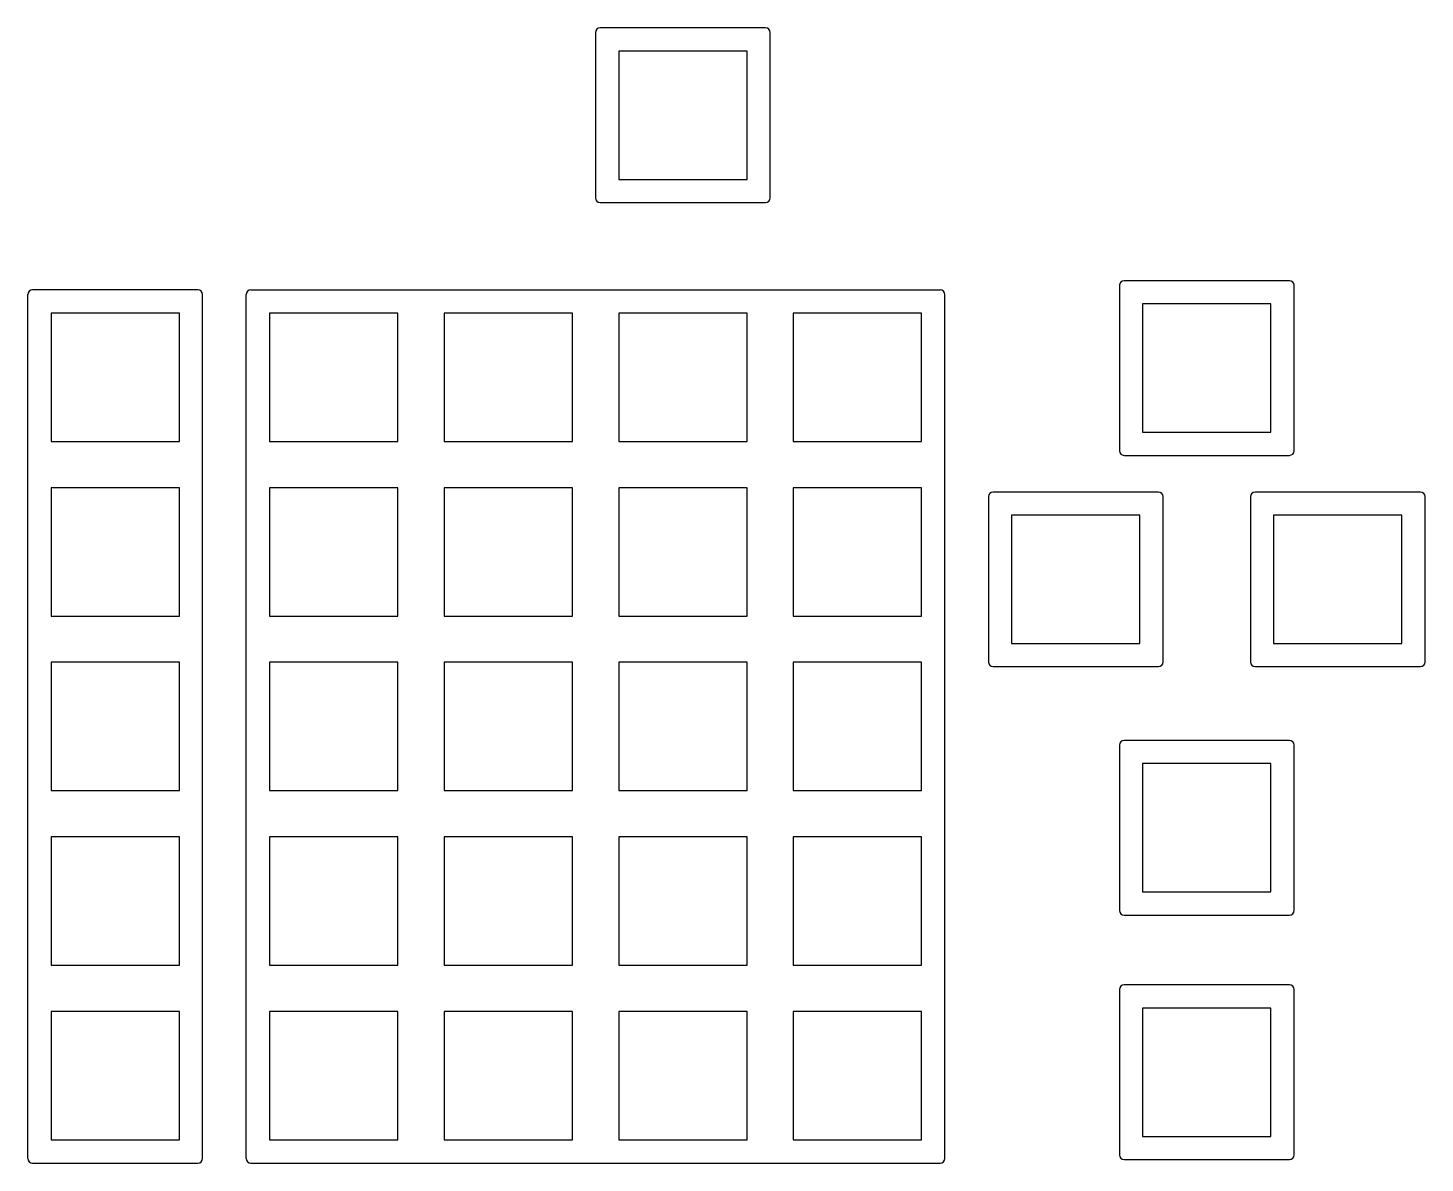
# Model space of a CAD drawing. Header units: millimetres. Extents: x 24 to 176, y 29 to 152.
import ezdxf

# ---------------------------------------------------------------- set-up
doc = ezdxf.new("R2010")
doc.units = ezdxf.units.MM

msp = doc.modelspace()

# ---------------------------------------------------------------- linework, layer by layer
for p, q in [((104.275, 152.4), (86.225, 152.4)), ((85.725, 151.9), (85.725, 133.85)), ((104.775, 133.85), (104.775, 151.9)), ((102.25, 149.875), (88.25, 149.875)), ((88.25, 149.875), (88.25, 135.875)), ((102.25, 135.875), (102.25, 149.875)), ((88.25, 135.875), (102.25, 135.875)), ((86.225, 133.35), (104.275, 133.35)), ((42.3625, 123.825), (24.3125, 123.825)), ((48.125, 123.825), (123.325, 123.825)), ((142.875, 124.325), (142.875, 106.275)), ((161.425, 124.825), (143.375, 124.825)), ((161.925, 106.275), (161.925, 124.325)), ((23.8125, 29.075), (23.8125, 123.325)), ((42.8625, 29.075), (42.8625, 123.325)), ((47.625, 29.075), (47.625, 123.325)), ((123.825, 29.075), (123.825, 123.325)), ((159.4, 122.3), (145.4, 122.3)), ((145.4, 122.3), (145.4, 108.3)), ((159.4, 108.3), (159.4, 122.3)), ((40.3375, 121.3), (26.3375, 121.3)), ((26.3375, 121.3), (26.3375, 107.3)), ((40.3375, 107.3), (40.3375, 121.3)), ((64.15, 121.3), (50.15, 121.3)), ((50.15, 121.3), (50.15, 107.3)), ((64.15, 107.3), (64.15, 121.3)), ((83.2, 121.3), (69.2, 121.3)), ((69.2, 121.3), (69.2, 107.3)), ((83.2, 107.3), (83.2, 121.3)), ((102.25, 121.3), (88.25, 121.3)), ((88.25, 121.3), (88.25, 107.3)), ((102.25, 107.3), (102.25, 121.3)), ((121.3, 121.3), (107.3, 121.3)), ((107.3, 121.3), (107.3, 107.3)), ((121.3, 107.3), (121.3, 121.3)), ((145.4, 108.3), (159.4, 108.3)), ((26.3375, 107.3), (40.3375, 107.3)), ((50.15, 107.3), (64.15, 107.3)), ((69.2, 107.3), (83.2, 107.3)), ((88.25, 107.3), (102.25, 107.3)), ((107.3, 107.3), (121.3, 107.3)), ((143.375, 105.775), (161.425, 105.775)), ((40.3375, 102.25), (26.3375, 102.25)), ((26.3375, 102.25), (26.3375, 88.25)), ((40.3375, 88.25), (40.3375, 102.25)), ((64.15, 102.25), (50.15, 102.25)), ((50.15, 102.25), (50.15, 88.25)), ((64.15, 88.25), (64.15, 102.25)), ((83.2, 102.25), (69.2, 102.25)), ((69.2, 102.25), (69.2, 88.25)), ((83.2, 88.25), (83.2, 102.25)), ((102.25, 102.25), (88.25, 102.25)), ((88.25, 102.25), (88.25, 88.25)), ((102.25, 88.25), (102.25, 102.25)), ((121.3, 102.25), (107.3, 102.25)), ((107.3, 102.25), (107.3, 88.25)), ((121.3, 88.25), (121.3, 102.25)), ((128.5875, 101.275), (128.5875, 83.225)), ((147.1375, 101.775), (129.0875, 101.775)), ((147.6375, 83.225), (147.6375, 101.275)), ((157.1625, 101.275), (157.1625, 83.225)), ((175.7125, 101.775), (157.6625, 101.775)), ((176.2125, 83.225), (176.2125, 101.275)), ((145.1125, 99.25), (131.1125, 99.25)), ((131.1125, 99.25), (131.1125, 85.25)), ((145.1125, 85.25), (145.1125, 99.25)), ((173.6875, 99.25), (159.6875, 99.25)), ((159.6875, 99.25), (159.6875, 85.25)), ((173.6875, 85.25), (173.6875, 99.25)), ((26.3375, 88.25), (40.3375, 88.25)), ((50.15, 88.25), (64.15, 88.25)), ((69.2, 88.25), (83.2, 88.25)), ((88.25, 88.25), (102.25, 88.25)), ((107.3, 88.25), (121.3, 88.25)), ((131.1125, 85.25), (145.1125, 85.25)), ((159.6875, 85.25), (173.6875, 85.25)), ((40.3375, 83.2), (26.3375, 83.2)), ((26.3375, 83.2), (26.3375, 69.2)), ((40.3375, 69.2), (40.3375, 83.2)), ((64.15, 83.2), (50.15, 83.2)), ((50.15, 83.2), (50.15, 69.2)), ((64.15, 69.2), (64.15, 83.2)), ((83.2, 83.2), (69.2, 83.2)), ((69.2, 83.2), (69.2, 69.2)), ((83.2, 69.2), (83.2, 83.2)), ((102.25, 83.2), (88.25, 83.2)), ((88.25, 83.2), (88.25, 69.2)), ((102.25, 69.2), (102.25, 83.2)), ((121.3, 83.2), (107.3, 83.2)), ((107.3, 83.2), (107.3, 69.2)), ((121.3, 69.2), (121.3, 83.2)), ((129.0875, 82.725), (147.1375, 82.725)), ((157.6625, 82.725), (175.7125, 82.725)), ((142.875, 74.175), (142.875, 56.125)), ((161.425, 74.675), (143.375, 74.675)), ((161.925, 56.125), (161.925, 74.175)), ((159.4, 72.15), (145.4, 72.15)), ((145.4, 72.15), (145.4, 58.15)), ((159.4, 58.15), (159.4, 72.15)), ((26.3375, 69.2), (40.3375, 69.2)), ((50.15, 69.2), (64.15, 69.2)), ((69.2, 69.2), (83.2, 69.2)), ((88.25, 69.2), (102.25, 69.2)), ((107.3, 69.2), (121.3, 69.2)), ((40.3375, 64.15), (26.3375, 64.15)), ((26.3375, 64.15), (26.3375, 50.15)), ((40.3375, 50.15), (40.3375, 64.15)), ((64.15, 64.15), (50.15, 64.15)), ((50.15, 64.15), (50.15, 50.15)), ((64.15, 50.15), (64.15, 64.15)), ((83.2, 64.15), (69.2, 64.15)), ((69.2, 64.15), (69.2, 50.15)), ((83.2, 50.15), (83.2, 64.15)), ((102.25, 64.15), (88.25, 64.15)), ((88.25, 64.15), (88.25, 50.15)), ((102.25, 50.15), (102.25, 64.15)), ((121.3, 64.15), (107.3, 64.15)), ((107.3, 64.15), (107.3, 50.15)), ((121.3, 50.15), (121.3, 64.15)), ((145.4, 58.15), (159.4, 58.15)), ((143.375, 55.625), (161.425, 55.625)), ((26.3375, 50.15), (40.3375, 50.15)), ((50.15, 50.15), (64.15, 50.15)), ((69.2, 50.15), (83.2, 50.15)), ((88.25, 50.15), (102.25, 50.15)), ((107.3, 50.15), (121.3, 50.15)), ((142.875, 47.505), (142.875, 29.455)), ((161.425, 48.005), (143.375, 48.005)), ((161.925, 29.455), (161.925, 47.505)), ((40.3375, 45.1), (26.3375, 45.1)), ((26.3375, 45.1), (26.3375, 31.1)), ((40.3375, 31.1), (40.3375, 45.1)), ((64.15, 45.1), (50.15, 45.1)), ((50.15, 45.1), (50.15, 31.1)), ((64.15, 31.1), (64.15, 45.1)), ((83.2, 45.1), (69.2, 45.1)), ((69.2, 45.1), (69.2, 31.1)), ((83.2, 31.1), (83.2, 45.1)), ((102.25, 45.1), (88.25, 45.1)), ((88.25, 45.1), (88.25, 31.1)), ((102.25, 31.1), (102.25, 45.1)), ((121.3, 45.1), (107.3, 45.1)), ((107.3, 45.1), (107.3, 31.1)), ((121.3, 31.1), (121.3, 45.1)), ((159.4, 45.48), (145.4, 45.48)), ((145.4, 45.48), (145.4, 31.48)), ((159.4, 31.48), (159.4, 45.48)), ((26.3375, 31.1), (40.3375, 31.1)), ((50.15, 31.1), (64.15, 31.1)), ((69.2, 31.1), (83.2, 31.1)), ((88.25, 31.1), (102.25, 31.1)), ((107.3, 31.1), (121.3, 31.1)), ((145.4, 31.48), (159.4, 31.48)), ((24.3125, 28.575), (42.3625, 28.575)), ((48.125, 28.575), (123.325, 28.575)), ((143.375, 28.955), (161.425, 28.955))]:
    msp.add_line(p, q)
for centre, start, end in [((86.225, 151.9), 90, 180), ((104.275, 151.9), 0, 90), ((86.225, 133.85), 180, 270), ((104.275, 133.85), 270, 360), ((24.3125, 123.325), 90, 180), ((42.3625, 123.325), 0, 90), ((48.125, 123.325), 90, 180), ((123.325, 123.325), 0, 90), ((143.375, 124.325), 90, 180), ((161.425, 124.325), 0, 90), ((143.375, 106.275), 180, 270), ((161.425, 106.275), 270, 360), ((129.0875, 101.275), 90, 180), ((147.1375, 101.275), 0, 90), ((157.6625, 101.275), 90, 180), ((175.7125, 101.275), 0, 90), ((129.0875, 83.225), 180, 270), ((147.1375, 83.225), 270, 360), ((157.6625, 83.225), 180, 270), ((175.7125, 83.225), 270, 360), ((143.375, 74.175), 90, 180), ((161.425, 74.175), 0, 90), ((143.375, 56.125), 180, 270), ((161.425, 56.125), 270, 360), ((143.375, 47.505), 90, 180), ((161.425, 47.505), 0, 90), ((24.3125, 29.075), 180, 270), ((42.3625, 29.075), 270, 360), ((48.125, 29.075), 180, 270), ((123.325, 29.075), 270, 360), ((143.375, 29.455), 180, 270), ((161.425, 29.455), 270, 360)]:
    msp.add_arc(centre, 0.5, start, end)

doc.saveas('drawing.dxf')
